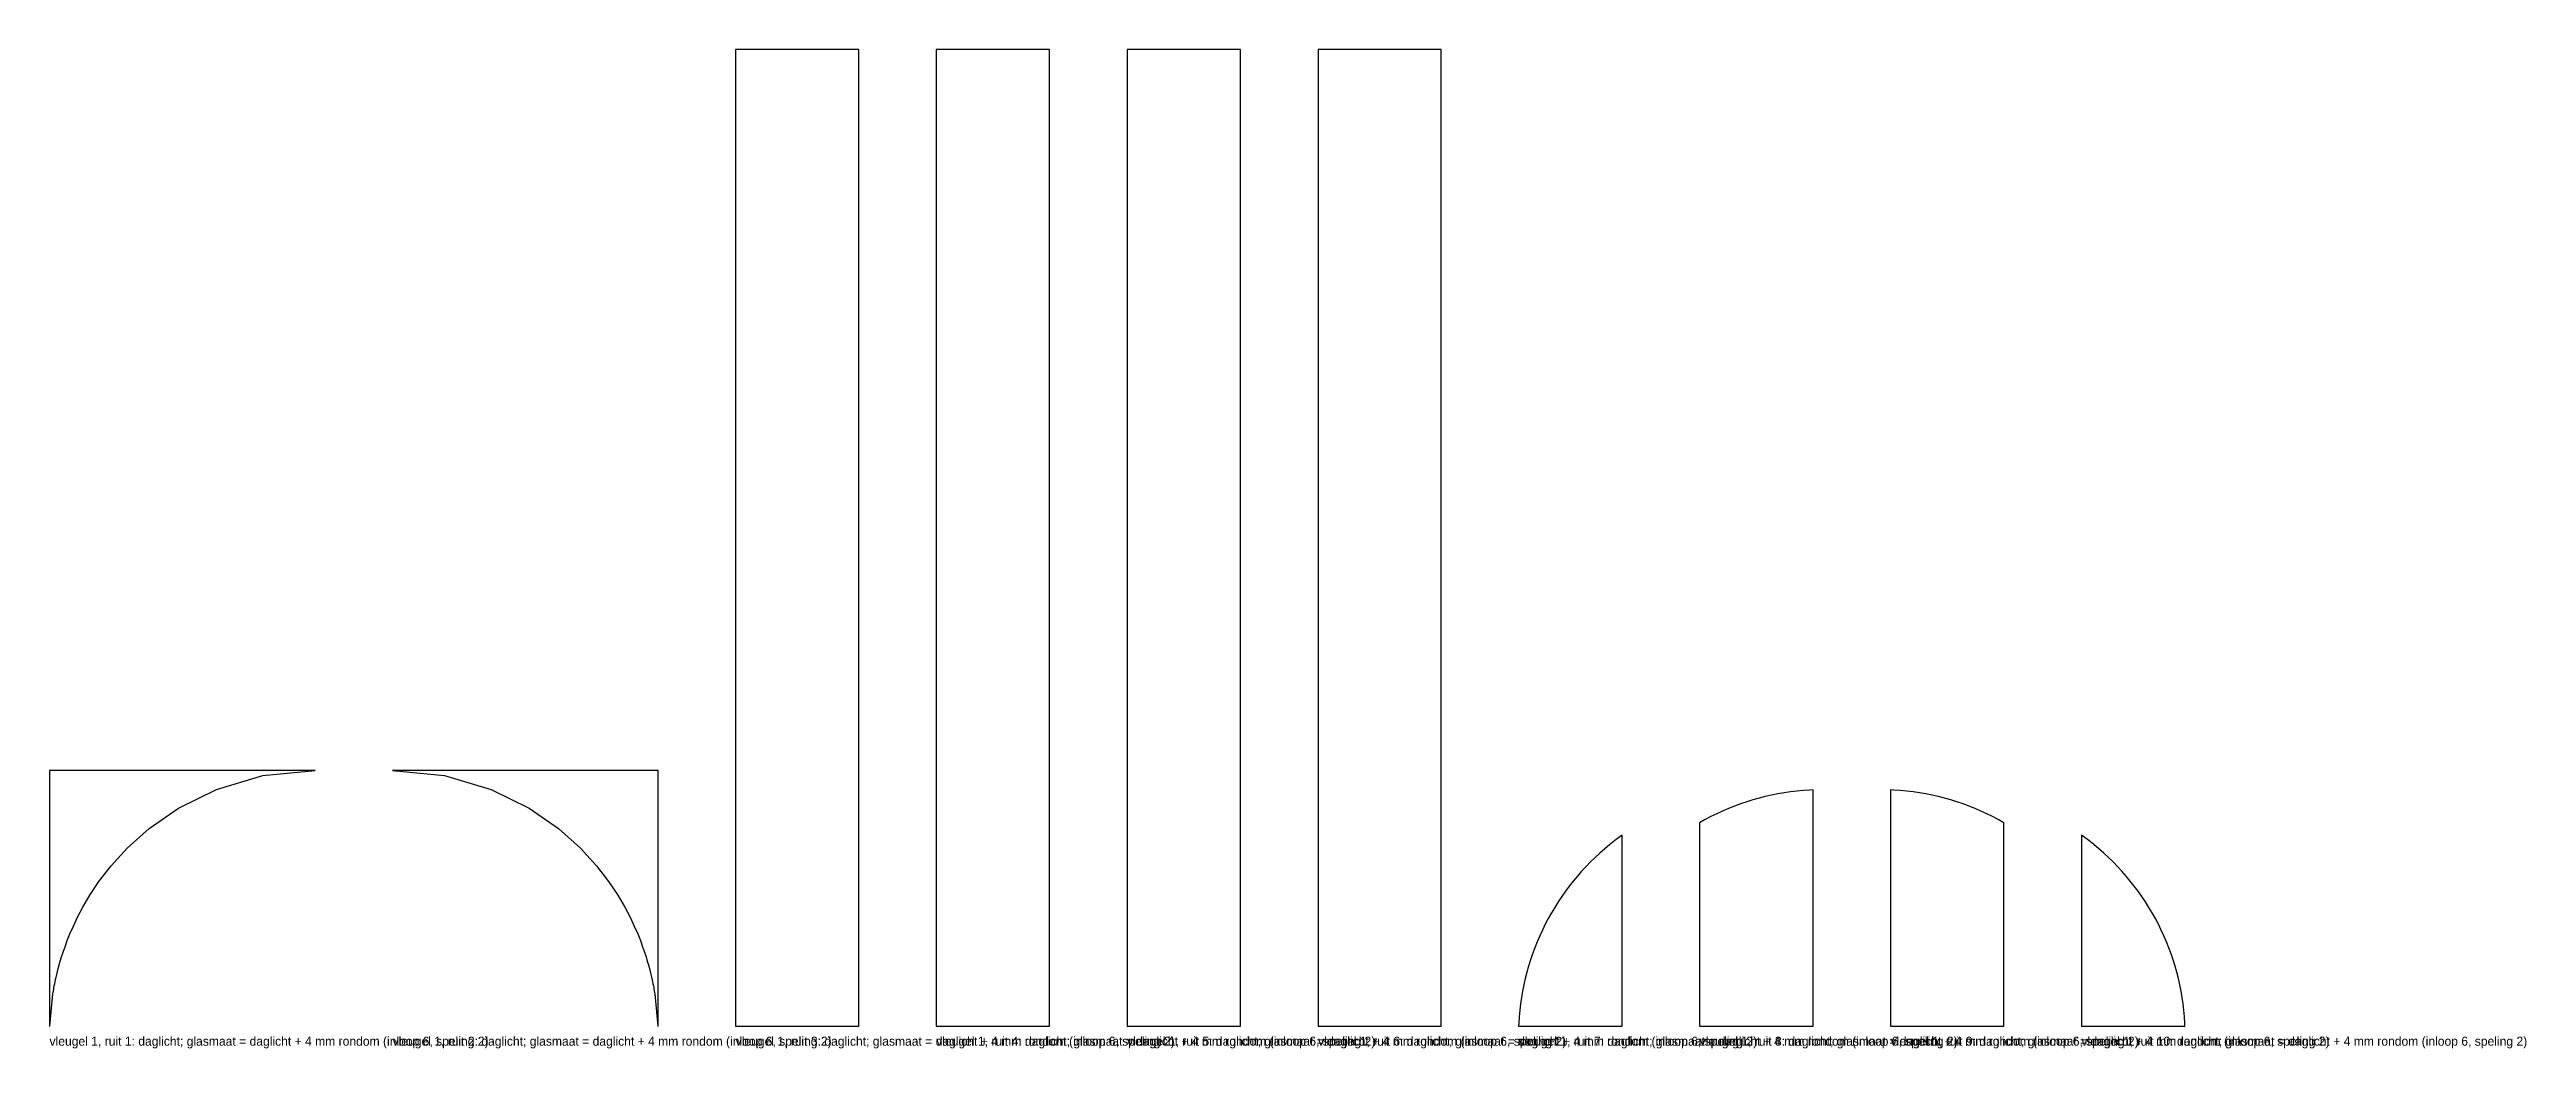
# Model space of a CAD drawing. Header units: millimetres. Extents: x 0 to 3834, y -34 to 1511.
import ezdxf

# ---------------------------------------------------------------- set-up
doc = ezdxf.new("R2010")
doc.units = ezdxf.units.MM

msp = doc.modelspace()

# ---------------------------------------------------------------- linework, layer by layer
at = {"layer": 'DAGLICHT'}
for p, q in [((1252.5, 1511.25), (1062, 1511.25)), ((1062, 1511.25), (1062, 0)), ((1252.5, 0), (1252.5, 1511.25)), ((1548, 1511.25), (1372.5, 1511.25)), ((1372.5, 1511.25), (1372.5, 0)), ((1548, 0), (1548, 1511.25)), ((1843.5, 1511.25), (1668, 1511.25)), ((1668, 1511.25), (1668, 0)), ((1843.5, 0), (1843.5, 1511.25)), ((2154, 1511.25), (1963.5, 1511.25)), ((1963.5, 1511.25), (1963.5, 0)), ((2154, 0), (2154, 1511.25)), ((411, 396), (0, 396)), ((0, 396), (0, 0)), ((258.3584, 366.6039), (330.3963, 388.0187)), ((330.3963, 388.0187), (411, 396)), ((531, 396), (611.6037, 388.0187)), ((942, 396), (531, 396)), ((611.6037, 388.0187), (683.6416, 366.6039)), ((942, 0), (942, 396)), ((199.5422, 337.4296), (258.3584, 366.6039)), ((683.6416, 366.6039), (742.4578, 337.4296)), ((2626.9365, 347.3525), (2617.4915, 344.1464)), ((2636.4621, 350.3103), (2626.9365, 347.3525)), ((2646.0619, 353.0177), (2636.4621, 350.3103)), ((2655.7293, 355.4729), (2646.0619, 353.0177)), ((2665.4576, 357.6742), (2655.7293, 355.4729)), ((2675.2402, 359.6201), (2665.4576, 357.6742)), ((2685.0704, 361.3093), (2675.2402, 359.6201)), ((2694.9415, 362.7405), (2685.0704, 361.3093)), ((2704.8466, 363.9128), (2694.9415, 362.7405)), ((2714.779, 364.8255), (2704.8466, 363.9128)), ((2724.7319, 365.4779), (2714.779, 364.8255)), ((2729.6719, 365.6719), (2724.7319, 365.4779)), ((2729.6719, 0), (2729.6719, 365.6719)), ((2854.6119, 365.4779), (2849.6719, 365.6719)), ((2849.6719, 365.6719), (2849.6719, 0)), ((2864.5649, 364.8255), (2854.6119, 365.4779)), ((2874.4973, 363.9128), (2864.5649, 364.8255)), ((2884.4024, 362.7405), (2874.4973, 363.9128)), ((2894.2735, 361.3093), (2884.4024, 362.7405)), ((2904.1037, 359.6201), (2894.2735, 361.3093)), ((2913.8863, 357.6742), (2904.1037, 359.6201)), ((2923.6146, 355.4729), (2913.8863, 357.6742)), ((2933.282, 353.0177), (2923.6146, 355.4729)), ((2942.8818, 350.3103), (2933.282, 353.0177)), ((2952.4074, 347.3525), (2942.8818, 350.3103)), ((2961.8524, 344.1464), (2952.4074, 347.3525)), ((154.2503, 305.9371), (199.5422, 337.4296)), ((742.4578, 337.4296), (787.7497, 305.9371)), ((2562.8745, 319.8293), (2554.1719, 314.9557)), ((2554.1719, 314.9557), (2554.1719, 0)), ((2571.7016, 324.4735), (2562.8745, 319.8293)), ((2580.6472, 328.885), (2571.7016, 324.4735)), ((2589.7053, 333.0608), (2580.6472, 328.885)), ((2598.8696, 336.9981), (2589.7053, 333.0608)), ((2608.1338, 340.6941), (2598.8696, 336.9981)), ((2617.4915, 344.1464), (2608.1338, 340.6941)), ((2971.2101, 340.6941), (2961.8524, 344.1464)), ((2980.4743, 336.9981), (2971.2101, 340.6941)), ((2989.6386, 333.0608), (2980.4743, 336.9981)), ((2998.6967, 328.885), (2989.6386, 333.0608)), ((3007.6423, 324.4735), (2998.6967, 328.885)), ((3016.4694, 319.8293), (3007.6423, 324.4735)), ((3025.1719, 314.9557), (3016.4694, 319.8293)), ((3025.1719, 0), (3025.1719, 314.9557)), ((3025.1719, 314.9557), (3025.1719, 314.9557)), ((95.2611, 248.1158), (120.3791, 275.6209)), ((120.3791, 275.6209), (154.2503, 305.9371)), ((787.7497, 305.9371), (821.6209, 275.6209)), ((821.6209, 275.6209), (846.7389, 248.1158)), ((2407.2322, 274.7147), (2399.7332, 268.1382)), ((2414.9009, 281.0926), (2407.2322, 274.7147)), ((2422.7338, 287.2676), (2414.9009, 281.0926)), ((2430.7258, 293.2355), (2422.7338, 287.2676)), ((2434.1719, 295.671), (2430.7258, 293.2355)), ((2434.1719, 0), (2434.1719, 295.671)), ((3148.6181, 293.2355), (3145.1719, 295.671)), ((3145.1719, 295.671), (3145.1719, 0)), ((3156.6101, 287.2676), (3148.6181, 293.2355)), ((3164.443, 281.0926), (3156.6101, 287.2676)), ((3172.1117, 274.7147), (3164.443, 281.0926)), ((3179.6107, 268.1382), (3172.1117, 274.7147)), ((76.5555, 223.8889), (95.2611, 248.1158)), ((846.7389, 248.1158), (865.4445, 223.8889)), ((2364.9573, 232.4397), (2358.5793, 224.7711)), ((2371.5338, 239.9388), (2364.9573, 232.4397)), ((2378.3043, 247.2631), (2371.5338, 239.9388)), ((2385.2643, 254.4077), (2378.3043, 247.2631)), ((2392.4089, 261.3676), (2385.2643, 254.4077)), ((2399.7332, 268.1382), (2392.4089, 261.3676)), ((3186.935, 261.3676), (3179.6107, 268.1382)), ((3194.0796, 254.4077), (3186.935, 261.3676)), ((3201.0396, 247.2631), (3194.0796, 254.4077)), ((3207.8101, 239.9388), (3201.0396, 247.2631)), ((3214.3866, 232.4397), (3207.8101, 239.9388)), ((3220.7646, 224.7711), (3214.3866, 232.4397)), ((51.7214, 184.5992), (62.4727, 202.8296)), ((62.4727, 202.8296), (76.5555, 223.8889)), ((865.4445, 223.8889), (879.5273, 202.8296)), ((879.5273, 202.8296), (890.2786, 184.5992)), ((2335.1385, 192.5075), (2329.816, 184.072)), ((2340.6799, 200.8008), (2335.1385, 192.5075)), ((2346.4365, 208.9462), (2340.6799, 200.8008)), ((2352.4043, 216.9381), (2346.4365, 208.9462)), ((2358.5793, 224.7711), (2352.4043, 216.9381)), ((3226.9396, 216.9381), (3220.7646, 224.7711)), ((3232.9074, 208.9462), (3226.9396, 216.9381)), ((3238.664, 200.8008), (3232.9074, 208.9462)), ((3244.2054, 192.5075), (3238.664, 200.8008)), ((3249.5278, 184.072), (3244.2054, 192.5075)), ((31.6154, 143.0769), (36.8394, 155.073)), ((36.8394, 155.073), (43.3904, 168.8048)), ((43.3904, 168.8048), (51.7214, 184.5992)), ((890.2786, 184.5992), (898.6096, 168.8048)), ((898.6096, 168.8048), (905.1606, 155.073)), ((905.1606, 155.073), (910.3846, 143.0769)), ((2315.1985, 157.9704), (2310.787, 149.0247)), ((2319.8426, 166.7975), (2315.1985, 157.9704)), ((2324.7163, 175.5), (2319.8426, 166.7975)), ((2329.816, 184.072), (2324.7163, 175.5)), ((3254.6276, 175.5), (3249.5278, 184.072)), ((3259.5013, 166.7975), (3254.6276, 175.5)), ((3264.1454, 157.9704), (3259.5013, 166.7975)), ((3268.5569, 149.0247), (3264.1454, 157.9704)), ((21.0912, 114.9696), (23.9441, 123.2343)), ((23.9441, 123.2343), (27.395, 132.5404)), ((27.395, 132.5404), (31.6154, 143.0769)), ((910.3846, 143.0769), (914.605, 132.5404)), ((914.605, 132.5404), (918.0559, 123.2343)), ((918.0559, 123.2343), (920.9088, 114.9696)), ((2298.9778, 121.5382), (2295.5255, 112.1804)), ((2302.6738, 130.8024), (2298.9778, 121.5382)), ((2306.6111, 139.9667), (2302.6738, 130.8024)), ((2310.787, 149.0247), (2306.6111, 139.9667)), ((3272.7328, 139.9667), (3268.5569, 149.0247)), ((3276.67, 130.8024), (3272.7328, 139.9667)), ((3280.3661, 121.5382), (3276.67, 130.8024)), ((3283.8184, 112.1804), (3280.3661, 121.5382)), ((10.2204, 76.0863), (11.1766, 80.196)), ((11.1766, 80.196), (12.2714, 84.6821)), ((12.2714, 84.6821), (13.5324, 89.5967)), ((13.5324, 89.5967), (14.9941, 95.0016)), ((14.9941, 95.0016), (16.7008, 100.9704)), ((16.7008, 100.9704), (18.7087, 107.591)), ((18.7087, 107.591), (21.0912, 114.9696)), ((920.9088, 114.9696), (923.2913, 107.591)), ((923.2913, 107.591), (925.2992, 100.9704)), ((925.2992, 100.9704), (927.0059, 95.0016)), ((927.0059, 95.0016), (928.4676, 89.5967)), ((928.4676, 89.5967), (929.7286, 84.6821)), ((929.7286, 84.6821), (930.8234, 80.196)), ((930.8234, 80.196), (931.7796, 76.0863)), ((2286.6542, 83.6101), (2284.199, 73.9427)), ((2289.3616, 93.2098), (2286.6542, 83.6101)), ((2292.3194, 102.7355), (2289.3616, 93.2098)), ((2295.5255, 112.1804), (2292.3194, 102.7355)), ((3287.0245, 102.7355), (3283.8184, 112.1804)), ((3289.9823, 93.2098), (3287.0245, 102.7355)), ((3292.6897, 83.6101), (3289.9823, 93.2098)), ((3295.1449, 73.9427), (3292.6897, 83.6101)), ((0.2775, 0.1001), (4.3734, 44.798)), ((4.3734, 44.798), (4.6379, 46.57)), ((4.6379, 46.57), (4.9271, 48.4489)), ((4.9271, 48.4489), (5.2439, 50.4445)), ((5.2439, 50.4445), (5.5921, 52.568)), ((5.5921, 52.568), (5.9759, 54.8317)), ((5.9759, 54.8317), (6.4003, 57.25)), ((6.4003, 57.25), (6.8711, 59.8387)), ((6.8711, 59.8387), (7.3954, 62.6163)), ((7.3954, 62.6163), (7.9813, 65.6037)), ((7.9813, 65.6037), (8.639, 68.8252)), ((8.639, 68.8252), (9.3805, 72.3086)), ((9.3805, 72.3086), (10.2204, 76.0863)), ((931.7796, 76.0863), (932.6195, 72.3086)), ((932.6195, 72.3086), (933.361, 68.8252)), ((933.361, 68.8252), (934.0187, 65.6037)), ((934.0187, 65.6037), (934.6046, 62.6163)), ((934.6046, 62.6163), (935.1289, 59.8387)), ((935.1289, 59.8387), (935.5997, 57.25)), ((935.5997, 57.25), (936.0241, 54.8317)), ((936.0241, 54.8317), (936.4079, 52.568)), ((936.4079, 52.568), (936.7561, 50.4445)), ((936.7561, 50.4445), (937.0729, 48.4489)), ((937.0729, 48.4489), (937.3621, 46.57)), ((937.3621, 46.57), (937.6266, 44.798)), ((937.6266, 44.798), (941.7225, 0.1001)), ((2278.3627, 44.6015), (2276.9315, 34.7305)), ((2280.0518, 54.4317), (2278.3627, 44.6015)), ((2281.9977, 64.2144), (2280.0518, 54.4317)), ((2284.199, 73.9427), (2281.9977, 64.2144)), ((3297.3462, 64.2144), (3295.1449, 73.9427)), ((3299.2921, 54.4317), (3297.3462, 64.2144)), ((3300.9812, 44.6015), (3299.2921, 54.4317)), ((3302.4124, 34.7305), (3300.9812, 44.6015)), ((0, 0), (0.2775, 0.1001)), ((941.7225, 0.1001), (942, 0)), ((1062, 0), (1252.5, 0)), ((1372.5, 0), (1548, 0)), ((1668, 0), (1843.5, 0)), ((1963.5, 0), (2154, 0)), ((2274.1941, 4.94), (2274, 0)), ((2274, 0), (2434.1719, 0)), ((2274.8464, 14.8929), (2274.1941, 4.94)), ((2275.7591, 24.8253), (2274.8464, 14.8929)), ((2276.9315, 34.7305), (2275.7591, 24.8253)), ((2554.1719, 0), (2729.6719, 0)), ((2849.6719, 0), (3025.1719, 0)), ((3145.1719, 0), (3305.3439, 0)), ((3303.5848, 24.8253), (3302.4124, 34.7305)), ((3304.4974, 14.8929), (3303.5848, 24.8253)), ((3305.1498, 4.94), (3304.4974, 14.8929)), ((3305.3439, 0), (3305.1498, 4.94))]:
    msp.add_line(p, q, dxfattribs=at)

# ---------------------------------------------------------------- texts
at = {"layer": 'TEKST'}
for s, p in [('vleugel 1, ruit 1: daglicht; glasmaat = daglicht + 4 mm rondom (inloop 6, speling 2)', (0, -30)), ('vleugel 1, ruit 2: daglicht; glasmaat = daglicht + 4 mm rondom (inloop 6, speling 2)', (531, -30)), ('vleugel 1, ruit 3: daglicht; glasmaat = daglicht + 4 mm rondom (inloop 6, speling 2)', (1062, -30)), ('vleugel 1, ruit 4: daglicht; glasmaat = daglicht + 4 mm rondom (inloop 6, speling 2)', (1372.5, -30)), ('vleugel 1, ruit 5: daglicht; glasmaat = daglicht + 4 mm rondom (inloop 6, speling 2)', (1668, -30)), ('vleugel 1, ruit 6: daglicht; glasmaat = daglicht + 4 mm rondom (inloop 6, speling 2)', (1963.5, -30)), ('vleugel 1, ruit 7: daglicht; glasmaat = daglicht + 4 mm rondom (inloop 6, speling 2)', (2274, -30)), ('vleugel 1, ruit 8: daglicht; glasmaat = daglicht + 4 mm rondom (inloop 6, speling 2)', (2554.1719, -30)), ('vleugel 1, ruit 9: daglicht; glasmaat = daglicht + 4 mm rondom (inloop 6, speling 2)', (2849.6719, -30)), ('vleugel 1, ruit 10: daglicht; glasmaat = daglicht + 4 mm rondom (inloop 6, speling 2)', (3145.1719, -30))]:
    msp.add_text(s, height=14, dxfattribs=at).set_placement(p)

doc.saveas('drawing.dxf')
